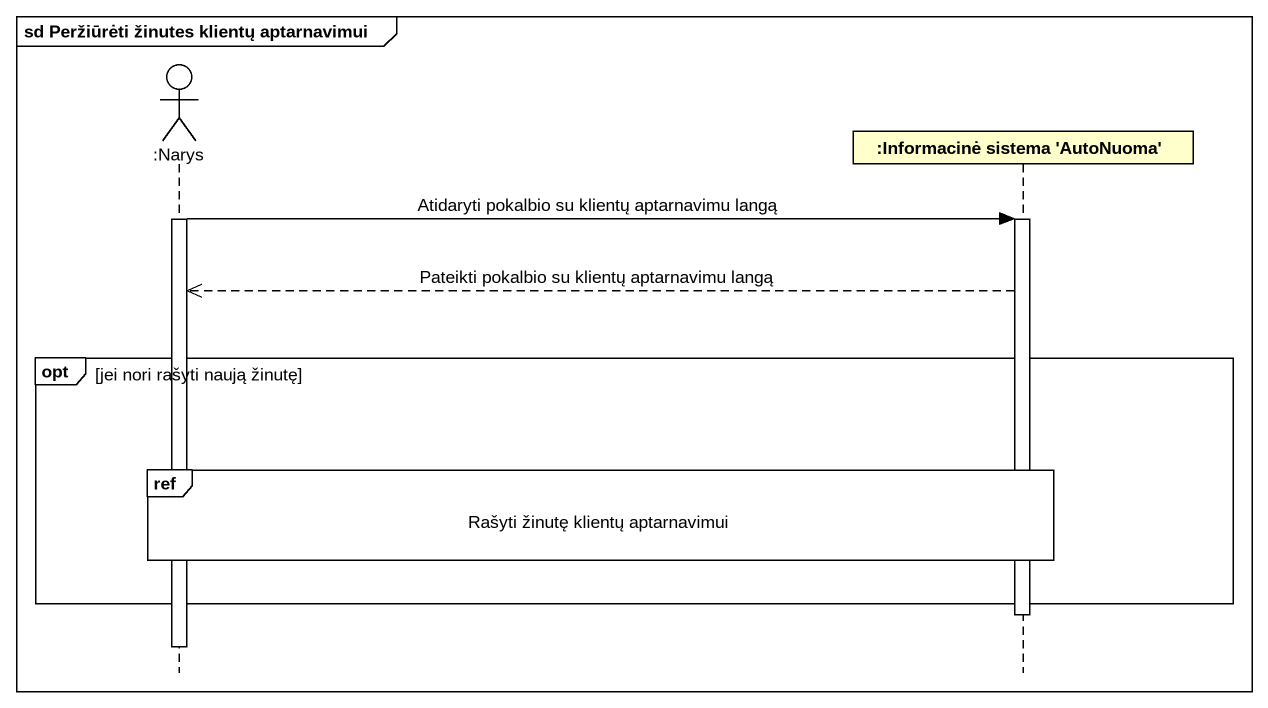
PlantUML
@startuml
mainframe sd Peržiūrėti žinutes klientų aptarnavimui
hide footbox
actor ":Narys" as Narys
participant ":Informacinė sistema 'AutoNuoma'" as Informacinė_sistema

activate Narys
Narys -> Informacinė_sistema : Atidaryti pokalbio su klientų aptarnavimu langą
activate Informacinė_sistema
Informacinė_sistema -->> Narys : Pateikti pokalbio su klientų aptarnavimu langą
opt jei nori rašyti naują žinutę
  ref over Narys, Informacinė_sistema : Rašyti žinutę klientų aptarnavimui
end
deactivate Informacinė_sistema
deactivate Narys
@enduml
